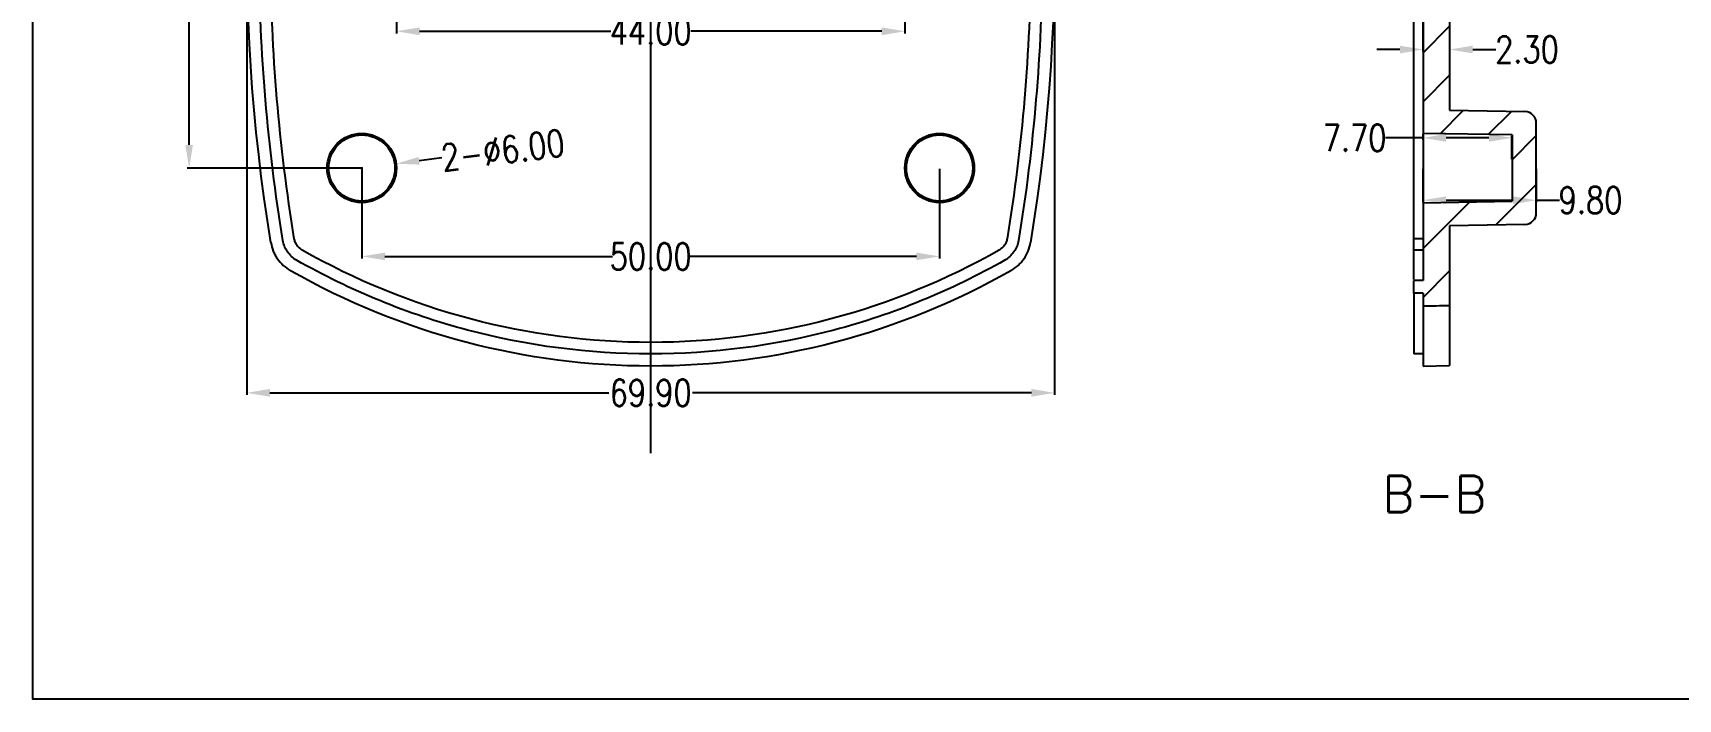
# Model space of a CAD drawing. Header units: inches. Extents: x 259 to 852, y 525 to 700.
# Drawn here: x 603 to 745.4, y 524.6 to 582.3 of the extents above; entities that cross this region are included whole.
import ezdxf
from ezdxf.lldxf.tags import DXFTag

# ---------------------------------------------------------------- set-up
doc = ezdxf.new("R2010")
doc.units = ezdxf.units.IN
doc.layers.add('14', color=7, linetype='Continuous')
doc.layers.add('9', color=7, linetype='Continuous')
doc.styles.add('blockfont', font='simplex.shx')
doc.styles.get("Standard").update_dxf_attribs({"font": 'txt.shx', "width": 0.8})
tags = doc.linetypes.add('PHANTOM', pattern=[50.5, 18, -6.5, 6.5, -6.5, 6.5, -6.5]).pattern_tags.tags
tags[14:15] = [DXFTag(74, 4), DXFTag(75, 0), DXFTag(340, '0'), DXFTag(46, 0.0), DXFTag(50, 0.0), DXFTag(44, 0.0), DXFTag(45, 0.0)]
tags[12:13] = [DXFTag(74, 4), DXFTag(75, 0), DXFTag(340, '0'), DXFTag(46, 0.0), DXFTag(50, 0.0), DXFTag(44, 0.0), DXFTag(45, 0.0)]
tags[10:11] = [DXFTag(74, 4), DXFTag(75, 0), DXFTag(340, '0'), DXFTag(46, 0.0), DXFTag(50, 0.0), DXFTag(44, 0.0), DXFTag(45, 0.0)]
tags[8:9] = [DXFTag(74, 4), DXFTag(75, 0), DXFTag(340, '0'), DXFTag(46, 0.0), DXFTag(50, 0.0), DXFTag(44, 0.0), DXFTag(45, 0.0)]
tags[6:7] = [DXFTag(74, 4), DXFTag(75, 0), DXFTag(340, '0'), DXFTag(46, 0.0), DXFTag(50, 0.0), DXFTag(44, 0.0), DXFTag(45, 0.0)]
tags[4:5] = [DXFTag(74, 4), DXFTag(75, 0), DXFTag(340, '0'), DXFTag(46, 0.0), DXFTag(50, 0.0), DXFTag(44, 0.0), DXFTag(45, 0.0)]
doc.dimstyles.get("Standard").update_dxf_attribs({"dimtxt": 2.3, "dimasz": 2, "dimexe": 0.18, "dimexo": 0.0625, "dimgap": 0.09, "dimtad": 0, "dimzin": 0, "dimdsep": 46, "dimtxsty": 'Standard', "dimcen": 0.09, "dimclrd": 4, "dimclre": 4, "dimclrt": 3, "dimadec": 0, "dimazin": 0, "dimtfac": 1, "dimtofl": 0, "dimtmove": 0, "dimatfit": 3, "dimfxl": 0, "dimtolj": 1, "dimtzin": 0, "dimarcsym": 0})

# ---------------------------------------------------------------- blocks, each defined once
blk = doc.blocks.new('HATCH3')
at = {"color": 200}
for p, q in [((520.13, 287.23), (522.43, 289.53)), ((522.93, 285.79), (524.94, 287.79)), ((527.1, 285.71), (529.1, 287.71)), ((529.17, 283.54), (529.93, 284.3)), ((522.13, 280.75), (524.33, 282.95)), ((522.13, 276.51), (524.33, 278.71)), ((522.13, 272.27), (524.33, 274.46)), ((522.14, 268.04), (524.33, 270.22)), ((526.38, 268.04), (527.89, 269.54)), ((528.13, 265.54), (529.93, 267.34)), ((528.13, 261.3), (529.93, 263.1)), ((526.71, 255.64), (529.93, 258.86)), ((528.13, 252.82), (529.93, 254.62)), ((528.13, 248.58), (529.93, 250.38)), ((528.13, 244.34), (529.93, 246.14)), ((528.13, 240.1), (529.93, 241.89)), ((526.17, 238.14), (527.67, 239.64)), ((528.13, 235.86), (529.93, 237.65)), ((528.13, 231.62), (529.93, 233.41)), ((520.13, 227.86), (523.16, 230.89)), ((525.4, 228.89), (527.48, 230.96)), ((520.13, 223.62), (522.43, 225.92)), ((520.13, 219.38), (522.43, 221.68)), ((520.13, 215.14), (522.43, 217.44)), ((516.37, 211.39), (517.48, 212.49)), ((522.12, 212.89), (522.43, 213.2)), ((516.25, 207.02), (517.31, 208.09)), ((520.13, 206.66), (520.49, 207.02)), ((520.13, 202.42), (522.43, 204.72)), ((520.13, 198.18), (522.43, 200.48)), ((521.6, 195.41), (523.61, 197.42)), ((525.77, 195.34), (527.78, 197.34)), ((527.83, 193.15), (529.93, 195.25)), ((526.42, 187.51), (529.93, 191.01)), ((520.13, 185.46), (524.18, 189.51)), ((520.13, 181.22), (522.43, 183.52))]:
    blk.add_line(p, q, dxfattribs=at)
blk = doc.blocks.new('*D32')
at = {"color": 4, "lineweight": -2}
for p, q in [((615.35, 610.94), (616.69, 610.94)), ((616.51, 608.94), (616.51, 594.26)), ((616.51, 572.64), (616.51, 587.33)), ((631.39, 570.64), (616.33, 570.64))]:
    blk.add_line(p, q, dxfattribs=at)
at = {"color": 4}
for points in [[(616.18, 608.94), (616.84, 608.94), (616.51, 610.94)], [(616.18, 572.64), (616.84, 572.64), (616.51, 570.64)]]:
    blk.add_solid(points, dxfattribs=at)
at = {"layer": 'Defpoints', "color": 0}
for p in [(615.29, 610.94), (616.51, 570.64), (631.45, 570.64)]:
    blk.add_point(p, dxfattribs=at)
at = {"color": 3, "insert": (616.51, 590.79), "char_height": 2.3, "attachment_point": 5, "rotation": 90}
blk.add_mtext('\\A1;40.30', dxfattribs=at)
blk = doc.blocks.new('*D46')
at = {"color": 4, "lineweight": -2}
for p, q in [((631.45, 570.58), (631.45, 562.81)), ((681.45, 570.58), (681.45, 562.81)), ((633.45, 562.99), (653.14, 562.99)), ((679.45, 562.99), (659.76, 562.99))]:
    blk.add_line(p, q, dxfattribs=at)
at = {"color": 4}
for points in [[(633.45, 563.32), (633.45, 562.66), (631.45, 562.99)], [(679.45, 563.32), (679.45, 562.66), (681.45, 562.99)]]:
    blk.add_solid(points, dxfattribs=at)
at = {"layer": 'Defpoints', "color": 0}
for p in [(631.45, 570.64), (681.45, 570.64), (681.45, 562.99)]:
    blk.add_point(p, dxfattribs=at)
at = {"color": 3, "insert": (656.45, 562.99), "char_height": 2.3, "attachment_point": 5}
blk.add_mtext('\\A1;50.00', dxfattribs=at)
blk = doc.blocks.new('*D56')
at = {"color": 4, "lineweight": -2}
for p, q in [((634.45, 587.88), (634.45, 582.31)), ((678.45, 587.88), (678.45, 582.31)), ((636.45, 582.49), (652.99, 582.49)), ((676.45, 582.49), (659.91, 582.49))]:
    blk.add_line(p, q, dxfattribs=at)
at = {"color": 4}
for points in [[(636.45, 582.82), (636.45, 582.15), (634.45, 582.49)], [(676.45, 582.82), (676.45, 582.15), (678.45, 582.49)]]:
    blk.add_solid(points, dxfattribs=at)
at = {"layer": 'Defpoints', "color": 0}
for p in [(634.45, 587.94), (678.45, 587.94), (678.45, 582.49)]:
    blk.add_point(p, dxfattribs=at)
at = {"color": 3, "insert": (656.45, 582.49), "char_height": 2.3, "attachment_point": 5}
blk.add_mtext('\\A1;44.00', dxfattribs=at)
blk = doc.blocks.new('*D65')
at = {"color": 4, "lineweight": -2}
for p, q in [((638.39, 571.52), (636.41, 571.27)), ((631.36, 570.64), (631.54, 570.64)), ((631.45, 570.55), (631.45, 570.73))]:
    blk.add_line(p, q, dxfattribs=at)
at = {"color": 4}
blk.add_solid([(636.37, 571.6), (636.45, 570.94), (634.43, 571.02)], dxfattribs=at)
at = {"layer": 'Defpoints', "color": 0}
for p in [(634.43, 571.02), (628.47, 570.27)]:
    blk.add_point(p, dxfattribs=at)
at = {"color": 3, "insert": (643.66, 572.19), "char_height": 2.3, "attachment_point": 5, "rotation": 7.2263}
blk.add_mtext('\\A1;2-∅6.00', dxfattribs=at)
blk = doc.blocks.new('*D80')
at = {"color": 4, "lineweight": -2}
for p, q in [((723.28, 584.81), (723.28, 580.73)), ((725.58, 584.73), (725.58, 580.73)), ((721.28, 580.91), (719.28, 580.91)), ((727.58, 580.91), (729.58, 580.91))]:
    blk.add_line(p, q, dxfattribs=at)
at = {"color": 4}
for points in [[(721.28, 581.24), (721.28, 580.57), (723.28, 580.91)], [(727.58, 581.24), (727.58, 580.57), (725.58, 580.91)]]:
    blk.add_solid(points, dxfattribs=at)
at = {"layer": 'Defpoints', "color": 0}
for p in [(723.28, 584.87), (725.58, 584.79), (725.58, 580.91)]:
    blk.add_point(p, dxfattribs=at)
at = {"color": 3, "insert": (732.28, 580.91), "char_height": 2.3, "attachment_point": 5}
blk.add_mtext('\\A1;2.30', dxfattribs=at)
blk = doc.blocks.new('*D81')
at = {"color": 4, "lineweight": -2}
for p, q in [((723.28, 570.58), (723.28, 567.68)), ((733.08, 570.58), (733.08, 567.68)), ((725.28, 567.86), (731.08, 567.86)), ((733.08, 567.86), (735.08, 567.86))]:
    blk.add_line(p, q, dxfattribs=at)
at = {"color": 4}
for points in [[(725.28, 568.19), (725.28, 567.52), (723.28, 567.86)], [(731.08, 568.19), (731.08, 567.52), (733.08, 567.86)]]:
    blk.add_solid(points, dxfattribs=at)
at = {"layer": 'Defpoints', "color": 0}
for p in [(723.28, 570.64), (733.08, 570.64), (733.08, 567.86)]:
    blk.add_point(p, dxfattribs=at)
at = {"color": 3, "insert": (737.78, 567.86), "char_height": 2.3, "attachment_point": 5}
blk.add_mtext('\\A1;9.80', dxfattribs=at)
blk = doc.blocks.new('*D82')
at = {"color": 4, "lineweight": -2}
for p, q in [((723.28, 573.26), (720.05, 573.26)), ((723.28, 573.58), (723.28, 573.08)), ((728.98, 573.26), (725.28, 573.26)), ((730.98, 571.42), (730.98, 573.44))]:
    blk.add_line(p, q, dxfattribs=at)
at = {"color": 4}
for points in [[(725.28, 573.59), (725.28, 572.92), (723.28, 573.26)], [(728.98, 573.59), (728.98, 572.92), (730.98, 573.26)]]:
    blk.add_solid(points, dxfattribs=at)
at = {"layer": 'Defpoints', "color": 0}
for p in [(723.28, 573.64), (723.28, 573.26), (730.98, 571.36)]:
    blk.add_point(p, dxfattribs=at)
at = {"color": 3, "insert": (717.36, 573.26), "char_height": 2.3, "attachment_point": 5}
blk.add_mtext('\\A1;7.70', dxfattribs=at)
blk = doc.blocks.new('*D105')
at = {"color": 4, "lineweight": -2}
for p, q in [((621.5, 589.78), (621.5, 550.99)), ((691.4, 589.78), (691.4, 550.99)), ((623.5, 551.17), (652.83, 551.17)), ((689.4, 551.17), (660.07, 551.17))]:
    blk.add_line(p, q, dxfattribs=at)
at = {"color": 4}
for points in [[(623.5, 551.51), (623.5, 550.84), (621.5, 551.17)], [(689.4, 551.51), (689.4, 550.84), (691.4, 551.17)]]:
    blk.add_solid(points, dxfattribs=at)
at = {"layer": 'Defpoints', "color": 0}
for p in [(621.5, 589.84), (691.4, 589.84), (691.4, 551.17)]:
    blk.add_point(p, dxfattribs=at)
at = {"color": 3, "insert": (656.45, 551.17), "char_height": 2.3, "attachment_point": 5}
blk.add_mtext('\\A1;69.90', dxfattribs=at)

msp = doc.modelspace()

# ---------------------------------------------------------------- linework, layer by layer
msp.add_lwpolyline([(602.989, 696.246), (851.527, 696.246), (851.527, 524.646), (602.989, 524.646)], close=True)
at = {"layer": '14', "color": 7}
for p, q in [((723.285, 585.094), (723.285, 579.294)), ((725.585, 584.794), (725.585, 579.294)), ((723.285, 579.294), (723.285, 573.644)), ((725.585, 579.294), (725.585, 575.644)), ((725.585, 575.644), (732.102, 575.53)), ((733.085, 566.758), (733.085, 574.53)), ((723.285, 573.644), (723.285, 567.644)), ((730.985, 573.51), (723.285, 573.644)), ((730.985, 573.51), (730.985, 567.778)), ((723.285, 567.644), (730.985, 567.778)), ((723.285, 567.644), (723.285, 560.913)), ((732.102, 565.758), (725.585, 565.644)), ((725.585, 565.644), (725.585, 558.715)), ((723.285, 564.523), (722.485, 564.523)), ((723.285, 563.533), (722.485, 563.533)), ((722.485, 559.818), (722.485, 560.913)), ((723.285, 560.913), (722.485, 560.913)), ((723.285, 559.818), (722.485, 559.818)), ((723.285, 559.818), (723.285, 558.671)), ((723.285, 558.671), (723.285, 553.494)), ((725.585, 558.714), (725.585, 553.534)), ((723.285, 554.544), (722.485, 554.544)), ((723.285, 553.494), (725.585, 553.534))]:
    msp.add_line(p, q, dxfattribs=at)
for centre, radius in [((631.45, 570.644), 3), ((631.45, 570.644), 2.866), ((681.45, 570.644), 3), ((681.45, 570.644), 2.866)]:
    msp.add_circle(centre, radius, dxfattribs=at)
at = {"layer": '14', "color": 7, "extrusion": (0, 0, -1)}
for centre, radius, start, end in [((-780.28, 589.841), 158.78, 350.70351, 12.89374), ((-532.62, 589.841), 158.78, 167.10626, 189.29649), ((-656.45, 616.444), 62.95, 240.32184, 299.67816)]:
    msp.add_arc(centre, radius, start, end, dxfattribs=at)
at = {"layer": '14', "color": 7}
for centre, start, end in [((732.085, 574.53), 0, 89), ((732.085, 566.758), 271, 0)]:
    msp.add_arc(centre, 1, start, end, dxfattribs=at)
for points, knots in [([(624.622, 564.361), (623.96, 568.405), (623.456, 572.468), (622.765, 580.655), (622.578, 584.78), (622.502, 597.123), (623.093, 605.301), (624.624, 615.412), (624.971, 617.43), (625.736, 621.459), (626.179, 623.45), (627.523, 629.54), (628.219, 633.672), (629.528, 646.066), (629.386, 654.301), (628.57, 662.471)], [0, 0, 0, 0, 0.125, 0.125, 0.25, 0.25, 0.5, 0.5, 0.5625, 0.5625, 0.625, 0.625, 0.75, 0.75, 1, 1, 1, 1]), ([(625.608, 564.523), (624.951, 568.541), (624.45, 572.578), (623.764, 580.714), (623.578, 584.812), (623.502, 597.077), (624.089, 605.204), (625.611, 615.249), (625.955, 617.255), (626.716, 621.261), (627.152, 623.218), (628.506, 629.356), (629.209, 633.527), (630.531, 646.04), (630.386, 654.347), (629.566, 662.57)], [0, 0, 0, 0, 0.125, 0.125, 0.25, 0.25, 0.5, 0.5, 0.5625, 0.5625, 0.625, 0.625, 0.75, 0.75, 1, 1, 1, 1]), ([(683.334, 662.57), (682.5, 654.212), (682.382, 645.849), (683.488, 635.463), (683.769, 633.39), (684.461, 629.239), (684.877, 627.158), (685.782, 623.075), (686.216, 621.105), (686.973, 617.095), (687.315, 615.089), (688.825, 605.049), (689.399, 596.983), (689.294, 580.732), (688.606, 572.553), (687.291, 564.523)], [0, 0, 0, 0, 0.25, 0.25, 0.3125, 0.3125, 0.375, 0.375, 0.4375, 0.4375, 0.5, 0.5, 0.75, 0.75, 1, 1, 1, 1]), ([(684.329, 662.471), (683.501, 654.167), (683.385, 645.879), (684.48, 635.588), (684.759, 633.535), (685.444, 629.423), (685.856, 627.363), (686.756, 623.303), (687.196, 621.302), (687.958, 617.27), (688.302, 615.251), (689.822, 605.145), (690.4, 597.028), (690.294, 580.674), (689.601, 572.443), (688.278, 564.361)], [0, 0, 0, 0, 0.25, 0.25, 0.3125, 0.3125, 0.375, 0.375, 0.4375, 0.4375, 0.5, 0.5, 0.75, 0.75, 1, 1, 1, 1]), ([(722.485, 564.523), (722.485, 568.541), (722.485, 572.578), (722.485, 579.461), (722.485, 582.29), (722.485, 585.121)], [0, 0, 0, 0, 0.5910166, 0.5910166, 1, 1, 1, 1]), ([(623.585, 564.191), (623.627, 563.937), (623.696, 563.691), (623.84, 563.337), (623.894, 563.221), (624.017, 562.994), (624.084, 562.885), (624.302, 562.571), (624.469, 562.379), (624.85, 562.031), (625.057, 561.879), (625.282, 561.752)], [0, 0, 0, 0, 0.25, 0.25, 0.375, 0.375, 0.5, 0.5, 0.75, 0.75, 1, 1, 1, 1]), ([(625.802, 562.664), (625.495, 562.839), (625.228, 563.088), (624.82, 563.675), (624.679, 564.012), (624.622, 564.361)], [0, 0, 0, 0, 0.5, 0.5, 1, 1, 1, 1]), ([(626.297, 563.533), (626.212, 563.581), (626.13, 563.641), (625.977, 563.783), (625.906, 563.865), (625.783, 564.041), (625.732, 564.135), (625.652, 564.329), (625.624, 564.427), (625.608, 564.523)], [0, 0, 0, 0, 0.25, 0.25, 0.5, 0.5, 0.75, 0.75, 1, 1, 1, 1]), ([(687.291, 564.523), (687.276, 564.427), (687.248, 564.329), (687.168, 564.135), (687.116, 564.041), (686.994, 563.865), (686.923, 563.783), (686.77, 563.641), (686.687, 563.581), (686.603, 563.533)], [0, 0, 0, 0, 0.25, 0.25, 0.5, 0.5, 0.75, 0.75, 1, 1, 1, 1]), ([(688.278, 564.361), (688.221, 564.012), (688.08, 563.675), (687.672, 563.088), (687.405, 562.839), (687.098, 562.664)], [0, 0, 0, 0, 0.5, 0.5, 1, 1, 1, 1]), ([(687.618, 561.752), (687.842, 561.879), (688.048, 562.03), (688.33, 562.287), (688.42, 562.379), (688.59, 562.573), (688.669, 562.674), (688.887, 562.988), (689.009, 563.212), (689.203, 563.689), (689.273, 563.937), (689.314, 564.191)], [0, 0, 0, 0, 0.25, 0.25, 0.375, 0.375, 0.5, 0.5, 0.75, 0.75, 1, 1, 1, 1]), ([(656.45, 554.544), (651.107, 554.544), (645.763, 555.24), (635.432, 557.977), (630.445, 560.019), (625.802, 562.664)], [0, 0, 0, 0, 0.5, 0.5, 1, 1, 1, 1]), ([(656.45, 555.544), (651.194, 555.544), (645.935, 556.229), (635.772, 558.921), (630.865, 560.931), (626.297, 563.533)], [0, 0, 0, 0, 0.5, 0.5, 1, 1, 1, 1]), ([(686.603, 563.533), (682.035, 560.931), (677.128, 558.921), (666.965, 556.229), (661.706, 555.544), (656.45, 555.544)], [0, 0, 0, 0, 0.5, 0.5, 1, 1, 1, 1]), ([(687.098, 562.664), (682.455, 560.019), (677.468, 557.977), (667.137, 555.24), (661.793, 554.544), (656.45, 554.544)], [0, 0, 0, 0, 0.5, 0.5, 1, 1, 1, 1]), ([(722.485, 559.818), (722.485, 558.512), (722.485, 557.437), (722.485, 555.24), (722.485, 554.539), (722.485, 554.546)], [0, 0, 0, 0, 0.3770683, 0.3770683, 1, 1, 1, 1]), ([(725.585, 558.715), (725.201, 558.708), (724.818, 558.7), (724.051, 558.686), (723.668, 558.678), (723.285, 558.671)], [0, 0, 0, 0, 0.5001851, 0.5001851, 1, 1, 1, 1])]:
    msp.add_open_spline(points, degree=3, knots=knots, dxfattribs=at)
for points in [[(722.485, 563.533), (722.485, 563.726), (722.485, 564.139), (722.485, 564.523)], [(722.485, 560.977), (722.485, 561.751), (722.485, 562.604), (722.485, 563.533)]]:
    msp.add_open_spline(points, degree=3, dxfattribs=at)
at = {"layer": '9', "color": 1, "linetype": 'PHANTOM'}
msp.add_line((656.45, 545.961), (656.45, 677.117), dxfattribs=at)

# ---------------------------------------------------------------- block references
at = {"layer": '14', "color": 200}
msp.add_blockref('HATCH3', (203.155, 378.207), dxfattribs=at)

# ---------------------------------------------------------------- texts
at = {"layer": '9', "color": 1, "linetype": 'PHANTOM', "insert": (723.197, 540.827), "char_height": 3.175, "attachment_point": 8, "line_spacing_factor": 0.903614, "style": 'blockfont'}
msp.add_mtext('\\W00.976;\\Fsimplex.shx|c134; \\H3.17;B-B\\H3.17;', dxfattribs=at)

# ---------------------------------------------------------------- dimensions: what is measured, and where the dimension line sits
dim = msp.add_linear_dim(base=(616.511, 570.644), p1=(615.29, 610.944), p2=(631.45, 570.644), angle=90, dimstyle='Standard')
dim.commit()
dim.dimension.update_dxf_attribs({"geometry": '*D32', "text_midpoint": (616.511, 590.794)})
for base, p1, p2, picture, middle in [((691.4, 551.173), (621.5, 589.841), (691.4, 589.841), '*D105', (656.45, 551.173)), ((678.45, 582.487), (634.45, 587.944), (678.45, 587.944), '*D56', (656.45, 582.487)), ((725.585, 580.907), (723.285, 584.869), (725.585, 584.794), '*D80', (732.281, 580.907)), ((681.45, 562.989), (631.45, 570.644), (681.45, 570.644), '*D46', (656.45, 562.989))]:
    dim = msp.add_linear_dim(base=base, p1=p1, p2=p2, dimstyle='Standard')
    dim.commit()
    dim.dimension.update_dxf_attribs({"geometry": picture, "text_midpoint": middle})
dim = msp.add_diameter_dim_2p(p1=(628.474, 570.267), p2=(634.426, 571.021), text='2-<>', dimstyle='Standard')
dim.commit()
dim.dimension.update_dxf_attribs({"geometry": '*D65', "text_midpoint": (643.655, 572.192)})
for base, p1, p2, picture, middle in [((723.285, 573.256), (730.985, 571.358), (723.285, 573.644), '*D82', (717.356, 573.256)), ((733.085, 567.856), (723.285, 570.644), (733.085, 570.644), '*D81', (737.781, 567.856))]:
    dim = msp.add_linear_dim(base=base, p1=p1, p2=p2, dimstyle='Standard')
    dim.commit()
    dim.dimension.update_dxf_attribs({"geometry": picture, "text_midpoint": middle, "dimtype": 160})

doc.saveas('drawing.dxf')
